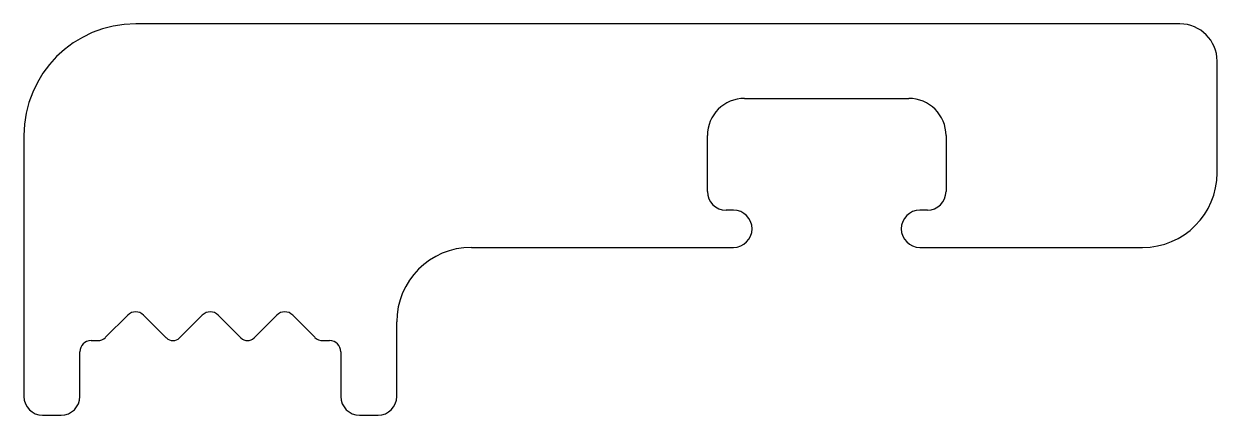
# Model space of a CAD drawing. Extents: x 623.2 to 655.2, y 806.6 to 817.1.
import ezdxf

# ---------------------------------------------------------------- set-up
doc = ezdxf.new("R2010")
doc.units = 0
doc.layers.get('0').update_dxf_attribs({"linetype": 'CONTINUOUS'})

msp = doc.modelspace()

# ---------------------------------------------------------------- linework, layer by layer
at = {"color": 7}
for p, q in [((654.207, 817.109), (626.207, 817.109)), ((655.207, 813.109), (655.207, 816.109)), ((642.536, 815.109), (646.936, 815.109)), ((623.207, 814.109), (623.207, 807.109)), ((641.536, 812.609), (641.536, 814.109)), ((647.936, 814.109), (647.936, 812.609)), ((642.236, 812.109), (642.036, 812.109)), ((647.436, 812.109), (647.236, 812.109)), ((635.207, 811.109), (642.236, 811.109)), ((647.236, 811.109), (653.207, 811.109)), ((625.395, 808.697), (625.992, 809.293)), ((626.416, 809.293), (627.027, 808.682)), ((627.381, 808.682), (627.992, 809.293)), ((628.416, 809.293), (629.027, 808.682)), ((629.381, 808.682), (629.992, 809.293)), ((630.416, 809.293), (631.013, 808.697)), ((633.207, 807.109), (633.207, 809.109)), ((625.007, 808.609), (625.183, 808.609)), ((631.225, 808.609), (631.407, 808.609)), ((624.707, 807.109), (624.707, 808.309)), ((631.707, 808.309), (631.707, 807.109)), ((623.707, 806.609), (624.207, 806.609)), ((632.207, 806.609), (632.707, 806.609))]:
    msp.add_line(p, q, dxfattribs=at)
for centre, radius, start, end in [((626.207, 814.109), 3, 90, 180), ((654.207, 816.109), 1, 0, 90), ((642.536, 814.109), 1, 90, 180), ((646.936, 814.109), 1, 0, 90), ((653.207, 813.109), 2, 270, 0), ((642.036, 812.609), 0.5, 180, 270), ((647.436, 812.609), 0.5, 270, 0), ((642.236, 811.609), 0.5, 270, 90), ((647.236, 811.609), 0.5, 90, 270), ((635.207, 809.109), 2, 90, 180), ((626.204, 809.081), 0.3, 45, 135), ((628.204, 809.081), 0.3, 45, 135), ((630.204, 809.081), 0.3, 45, 135), ((625.183, 808.909), 0.3, 270, 315), ((627.204, 808.859), 0.25, 225, 315), ((629.204, 808.859), 0.25, 225, 315), ((631.225, 808.909), 0.3, 225, 270), ((625.007, 808.309), 0.3, 90, 180), ((631.407, 808.309), 0.3, 0, 90), ((623.707, 807.109), 0.5, 180, 270), ((624.207, 807.109), 0.5, 270, 0), ((632.207, 807.109), 0.5, 180, 270), ((632.707, 807.109), 0.5, 270, 0)]:
    msp.add_arc(centre, radius, start, end, dxfattribs=at)

doc.saveas('drawing.dxf')
